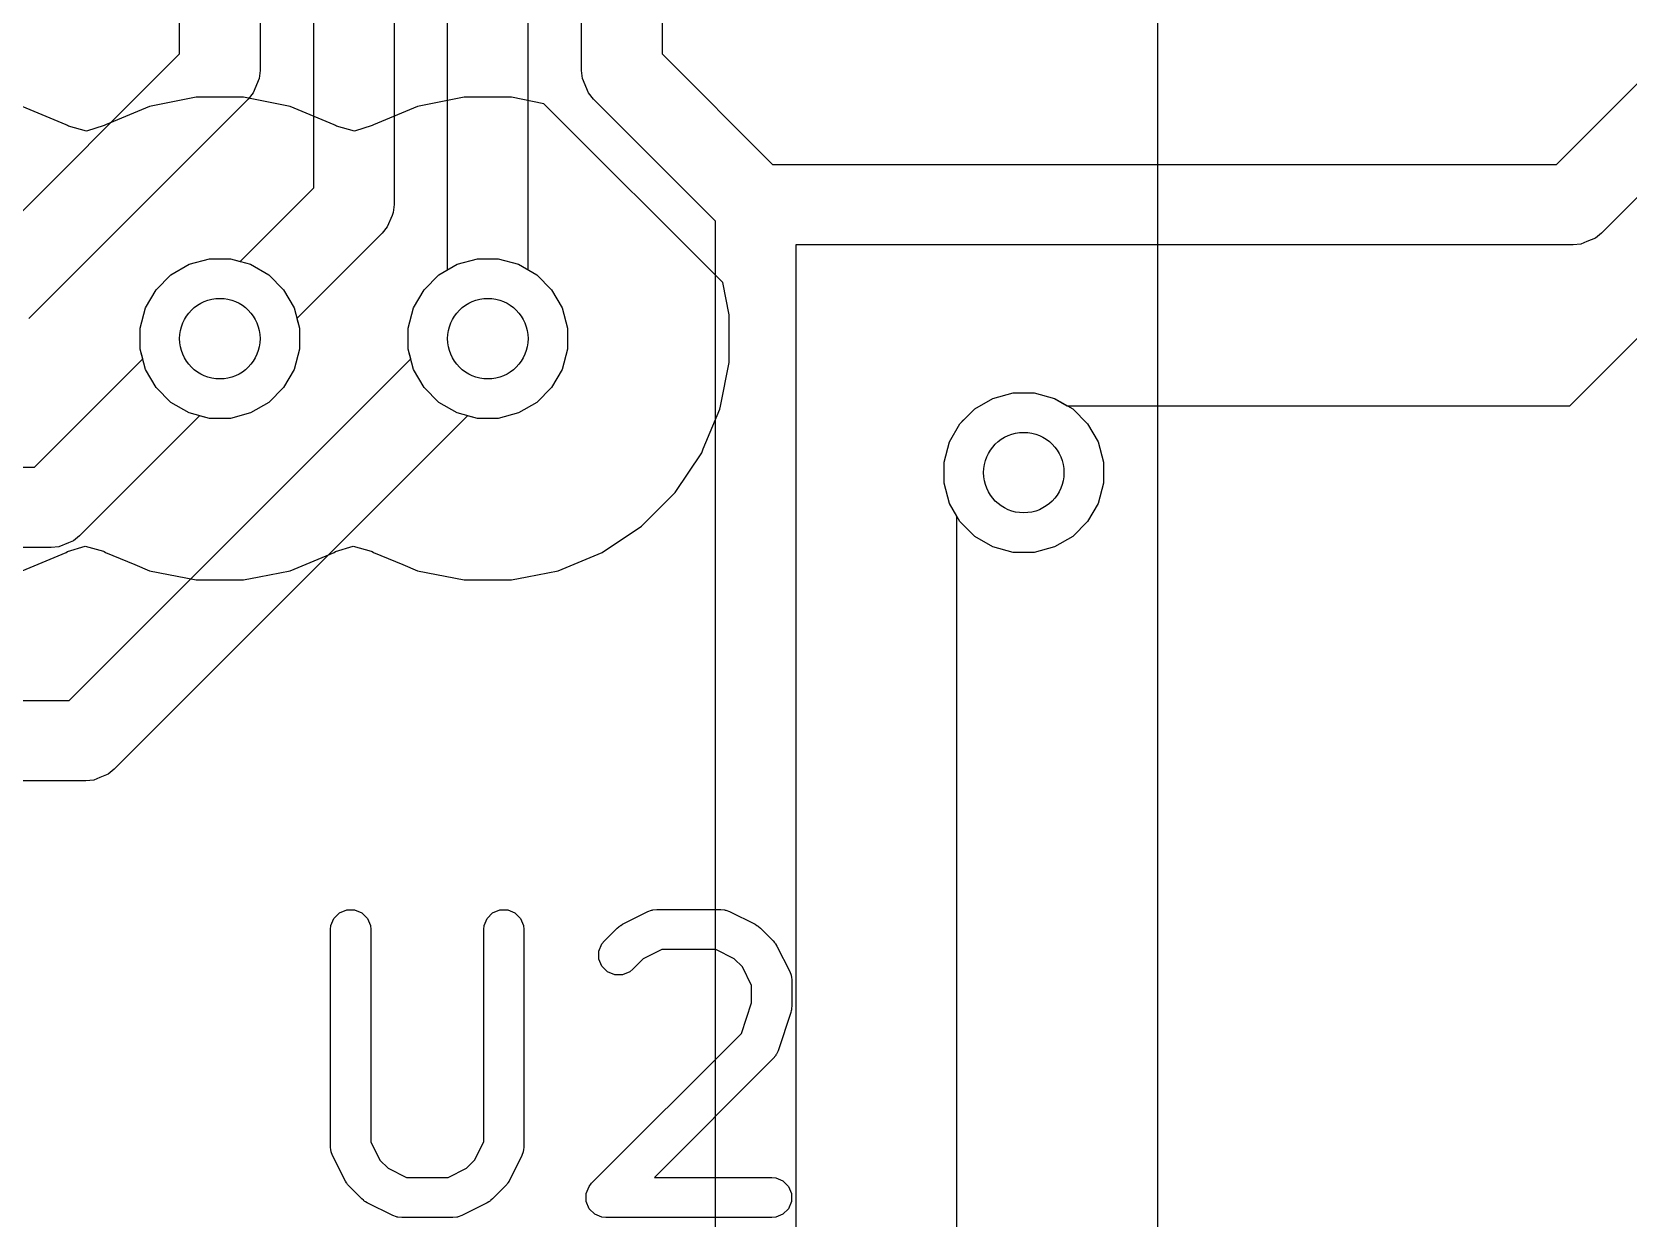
# Model space of a CAD drawing. Header units: inches. Extents: x 1.3 to 5.24, y -7.03 to -1.12.
# Drawn here: x 3.8307 to 4.0652, y -3.0426 to -2.8683 of the extents above; entities that cross this region are included whole.
import ezdxf

# ---------------------------------------------------------------- set-up
doc = ezdxf.new("R2010")
doc.units = ezdxf.units.IN
doc.header["$MEASUREMENT"] = 0
for name, color, linetype, true_color in [('B.Cu', 153, 'CONTINUOUS', 0x4d7fc4), ('F.Cu', 13, 'CONTINUOUS', 0xc83434), ('F.Silkscreen', 41, 'CONTINUOUS', 0xf2eda1), ('In1.Cu', 91, 'CONTINUOUS', 0x7fc87f), ('In2.Cu', 33, 'CONTINUOUS', 0xce7d2c)]:
    doc.layers.add(name, color=color, linetype=linetype, true_color=true_color)

msp = doc.modelspace()

# ---------------------------------------------------------------- linework, layer by layer
at = {"layer": 'B.Cu', "linetype": 'CONTINUOUS'}
for p, q in [((3.83569, -2.88197), (3.82924, -2.8793)), ((3.84793, -2.8793), (3.84147, -2.88197)), ((3.85478, -2.87793), (3.84793, -2.8793)), ((3.84793, -2.8793), (3.84793, -2.8793)), ((3.86176, -2.87793), (3.85478, -2.87793)), ((3.85478, -2.87793), (3.85478, -2.87793)), ((3.86861, -2.8793), (3.86176, -2.87793)), ((3.86176, -2.87793), (3.86176, -2.87793)), ((3.87506, -2.88197), (3.86861, -2.8793)), ((3.86861, -2.8793), (3.86861, -2.8793)), ((3.8873, -2.8793), (3.88084, -2.88197)), ((3.89415, -2.87793), (3.8873, -2.8793)), ((3.8873, -2.8793), (3.8873, -2.8793)), ((3.90113, -2.87793), (3.89415, -2.87793)), ((3.89415, -2.87793), (3.89415, -2.87793)), ((3.90588, -2.87888), (3.90113, -2.87793)), ((3.90113, -2.87793), (3.90113, -2.87793)), ((3.93215, -2.90515), (3.90588, -2.87888)), ((3.83587, -2.88209), (3.83569, -2.88197)), ((3.83569, -2.88197), (3.83569, -2.88197)), ((3.83602, -2.88218), (3.83587, -2.88209)), ((3.83867, -2.88291), (3.83602, -2.88218)), ((3.84129, -2.88209), (3.83867, -2.88291)), ((3.84147, -2.88197), (3.84129, -2.88209)), ((3.84147, -2.88197), (3.84147, -2.88197)), ((3.87524, -2.88209), (3.87506, -2.88197)), ((3.87506, -2.88197), (3.87506, -2.88197)), ((3.87539, -2.88218), (3.87524, -2.88209)), ((3.87804, -2.88291), (3.87539, -2.88218)), ((3.88066, -2.88209), (3.87804, -2.88291)), ((3.88084, -2.88197), (3.88066, -2.88209)), ((3.88084, -2.88197), (3.88084, -2.88197)), ((3.85108, -2.90402), (3.85375, -2.90247)), ((3.85375, -2.90247), (3.85673, -2.90168)), ((3.85673, -2.90168), (3.85981, -2.90168)), ((3.85981, -2.90168), (3.86279, -2.90247)), ((3.86279, -2.90247), (3.86546, -2.90402)), ((3.89045, -2.90402), (3.89312, -2.90247)), ((3.89312, -2.90247), (3.8961, -2.90168)), ((3.8961, -2.90168), (3.89918, -2.90168)), ((3.89918, -2.90168), (3.90216, -2.90247)), ((3.90216, -2.90247), (3.90483, -2.90402)), ((3.8489, -2.9062), (3.85108, -2.90402)), ((3.86546, -2.90402), (3.86764, -2.9062)), ((3.88827, -2.9062), (3.89045, -2.90402)), ((3.90483, -2.90402), (3.90701, -2.9062)), ((3.93309, -2.90989), (3.93215, -2.90515)), ((3.84736, -2.90887), (3.8489, -2.9062)), ((3.86764, -2.9062), (3.86918, -2.90887)), ((3.88673, -2.90887), (3.88827, -2.9062)), ((3.90701, -2.9062), (3.90855, -2.90887)), ((3.84656, -2.91184), (3.84736, -2.90887)), ((3.86918, -2.90887), (3.86998, -2.91184)), ((3.88593, -2.91184), (3.88673, -2.90887)), ((3.90855, -2.90887), (3.90935, -2.91184)), ((3.93309, -2.91688), (3.93309, -2.90989)), ((3.93309, -2.90989), (3.93309, -2.90989)), ((3.84656, -2.91493), (3.84656, -2.91184)), ((3.86998, -2.91184), (3.86998, -2.91493)), ((3.88593, -2.91493), (3.88593, -2.91184)), ((3.90935, -2.91184), (3.90935, -2.91493)), ((3.84736, -2.91791), (3.84656, -2.91493)), ((3.86998, -2.91493), (3.86918, -2.91791)), ((3.88673, -2.91791), (3.88593, -2.91493)), ((3.90935, -2.91493), (3.90855, -2.91791)), ((3.93181, -2.92333), (3.93309, -2.91688)), ((3.93309, -2.91688), (3.93309, -2.91688)), ((3.8489, -2.92058), (3.84736, -2.91791)), ((3.86918, -2.91791), (3.86764, -2.92058)), ((3.88827, -2.92058), (3.88673, -2.91791)), ((3.90855, -2.91791), (3.90701, -2.92058)), ((3.85108, -2.92276), (3.8489, -2.92058)), ((3.86764, -2.92058), (3.86546, -2.92276)), ((3.89045, -2.92276), (3.88827, -2.92058)), ((3.90701, -2.92058), (3.90483, -2.92276)), ((3.85375, -2.9243), (3.85108, -2.92276)), ((3.85673, -2.9251), (3.85375, -2.9243)), ((3.86279, -2.9243), (3.85981, -2.9251)), ((3.86546, -2.92276), (3.86279, -2.9243)), ((3.89312, -2.9243), (3.89045, -2.92276)), ((3.8961, -2.9251), (3.89312, -2.9243)), ((3.90216, -2.9243), (3.89918, -2.9251)), ((3.90483, -2.92276), (3.90216, -2.9243)), ((3.9293, -2.92958), (3.93173, -2.92373)), ((3.93173, -2.92373), (3.93181, -2.92333)), ((3.85981, -2.9251), (3.85673, -2.9251)), ((3.89918, -2.9251), (3.8961, -2.9251)), ((3.92518, -2.93599), (3.92906, -2.93018)), ((3.92906, -2.93018), (3.9293, -2.92958)), ((3.92024, -2.94092), (3.92518, -2.93599)), ((3.91443, -2.9448), (3.92024, -2.94092)), ((3.82924, -2.94748), (3.83569, -2.9448)), ((3.83569, -2.9448), (3.83587, -2.94468)), ((3.83587, -2.94468), (3.8385, -2.94386)), ((3.8385, -2.94386), (3.84115, -2.94459)), ((3.84115, -2.94459), (3.84129, -2.94468)), ((3.84129, -2.94468), (3.84147, -2.9448)), ((3.84147, -2.9448), (3.84147, -2.9448)), ((3.84147, -2.9448), (3.84147, -2.9448)), ((3.84147, -2.9448), (3.84578, -2.94659)), ((3.86861, -2.94748), (3.87506, -2.9448)), ((3.87506, -2.9448), (3.87524, -2.94468)), ((3.87524, -2.94468), (3.87787, -2.94386)), ((3.87787, -2.94386), (3.88052, -2.94459)), ((3.88052, -2.94459), (3.88066, -2.94468)), ((3.88066, -2.94468), (3.88084, -2.9448)), ((3.88084, -2.9448), (3.88084, -2.9448)), ((3.88084, -2.9448), (3.88084, -2.9448)), ((3.88084, -2.9448), (3.88515, -2.94659)), ((3.90798, -2.94748), (3.91443, -2.9448)), ((3.84578, -2.94659), (3.84793, -2.94748)), ((3.84793, -2.94748), (3.84793, -2.94748)), ((3.84793, -2.94748), (3.84793, -2.94748)), ((3.84793, -2.94748), (3.85478, -2.94884)), ((3.86404, -2.94838), (3.86861, -2.94748)), ((3.86861, -2.94748), (3.86861, -2.94748)), ((3.86861, -2.94748), (3.86861, -2.94748)), ((3.88515, -2.94659), (3.8873, -2.94748)), ((3.8873, -2.94748), (3.8873, -2.94748)), ((3.8873, -2.94748), (3.8873, -2.94748)), ((3.8873, -2.94748), (3.89415, -2.94884)), ((3.90341, -2.94838), (3.90798, -2.94748)), ((3.90798, -2.94748), (3.90798, -2.94748)), ((3.90798, -2.94748), (3.90798, -2.94748)), ((3.85478, -2.94884), (3.85478, -2.94884)), ((3.85478, -2.94884), (3.85478, -2.94884)), ((3.85478, -2.94884), (3.86176, -2.94884)), ((3.86176, -2.94884), (3.86404, -2.94838)), ((3.86176, -2.94884), (3.86176, -2.94884)), ((3.89415, -2.94884), (3.89415, -2.94884)), ((3.89415, -2.94884), (3.89415, -2.94884)), ((3.89415, -2.94884), (3.90113, -2.94884)), ((3.90113, -2.94884), (3.90341, -2.94838)), ((3.90113, -2.94884), (3.90113, -2.94884))]:
    msp.add_line(p, q, dxfattribs=at)
at = {"layer": 'B.Cu'}
for centre in [(3.85827, -2.91339), (3.89764, -2.91339), (3.97638, -2.93307)]:
    msp.add_circle(centre, 0.00591, dxfattribs=at)
at = {"layer": 'F.Cu', "linetype": 'CONTINUOUS'}
for p, q in [((3.85236, -2.87157), (3.85236, -2.79872)), ((3.86417, -2.79872), (3.86417, -2.87402)), ((3.87205, -2.89125), (3.87205, -2.79872)), ((3.88386, -2.79872), (3.88386, -2.8937)), ((3.89173, -2.90327), (3.89173, -2.79872)), ((3.90354, -2.79872), (3.90354, -2.90327)), ((3.91142, -2.87402), (3.91142, -2.79872)), ((3.92323, -2.79872), (3.92323, -2.87157)), ((3.82187, -2.90206), (3.85236, -2.87157)), ((3.92323, -2.87157), (3.93945, -2.8878)), ((4.05464, -2.8878), (4.07181, -2.87063)), ((3.86406, -2.87517), (3.86318, -2.8773)), ((3.86417, -2.87402), (3.86406, -2.87517)), ((3.91153, -2.87517), (3.91142, -2.87402)), ((3.91241, -2.8773), (3.91153, -2.87517)), ((3.86318, -2.8773), (3.86244, -2.87819)), ((3.91315, -2.87819), (3.91241, -2.8773)), ((3.86244, -2.87819), (3.83022, -2.91041)), ((3.9311, -2.89615), (3.91315, -2.87819)), ((4.07843, -2.88071), (4.06127, -2.89788)), ((3.93945, -2.8878), (4.05464, -2.8878)), ((3.86124, -2.90206), (3.87205, -2.89125)), ((4.05659, -2.92325), (4.09031, -2.88952)), ((3.88386, -2.8937), (3.88374, -2.89485)), ((3.88357, -2.89528), (3.88286, -2.89698)), ((3.88374, -2.89485), (3.88357, -2.89528)), ((3.9311, -3.08811), (3.9311, -2.89615)), ((3.88213, -2.89788), (3.86959, -2.91041)), ((3.88286, -2.89698), (3.88213, -2.89788)), ((4.06037, -2.89861), (4.05912, -2.89913)), ((4.06127, -2.89788), (4.06037, -2.89861)), ((4.05709, -2.89961), (3.94291, -2.89961)), ((3.94291, -2.89961), (3.94291, -3.09055)), ((4.05824, -2.89949), (4.05709, -2.89961)), ((4.05912, -2.89913), (4.05824, -2.89949)), ((3.85108, -2.90402), (3.85375, -2.90247)), ((3.85375, -2.90247), (3.85673, -2.90168)), ((3.85673, -2.90168), (3.85981, -2.90168)), ((3.85981, -2.90168), (3.86124, -2.90206)), ((3.89045, -2.90402), (3.89173, -2.90327)), ((3.90354, -2.90327), (3.90483, -2.90402)), ((3.8489, -2.9062), (3.85108, -2.90402)), ((3.88827, -2.9062), (3.89045, -2.90402)), ((3.90483, -2.90402), (3.90701, -2.9062)), ((3.84736, -2.90887), (3.8489, -2.9062)), ((3.88673, -2.90887), (3.88827, -2.9062)), ((3.90701, -2.9062), (3.90855, -2.90887)), ((3.84656, -2.91184), (3.84736, -2.90887)), ((3.88593, -2.91184), (3.88673, -2.90887)), ((3.90855, -2.90887), (3.90935, -2.91184)), ((3.84656, -2.91493), (3.84656, -2.91184)), ((3.86959, -2.91041), (3.86998, -2.91184)), ((3.86998, -2.91184), (3.86998, -2.91493)), ((3.88593, -2.91493), (3.88593, -2.91184)), ((3.90935, -2.91184), (3.90935, -2.91493)), ((3.84736, -2.91791), (3.84656, -2.91493)), ((3.86998, -2.91493), (3.86918, -2.91791)), ((3.88673, -2.91791), (3.88593, -2.91493)), ((3.90935, -2.91493), (3.90855, -2.91791)), ((3.8489, -2.92058), (3.84736, -2.91791)), ((3.86918, -2.91791), (3.86764, -2.92058)), ((3.88827, -2.92058), (3.88673, -2.91791)), ((3.90855, -2.91791), (3.90701, -2.92058)), ((3.85108, -2.92276), (3.8489, -2.92058)), ((3.86764, -2.92058), (3.86546, -2.92276)), ((3.89045, -2.92276), (3.88827, -2.92058)), ((3.90701, -2.92058), (3.90483, -2.92276)), ((3.97186, -2.92216), (3.97484, -2.92136)), ((3.97484, -2.92136), (3.97792, -2.92136)), ((3.97792, -2.92136), (3.9809, -2.92216)), ((3.85375, -2.9243), (3.85108, -2.92276)), ((3.85673, -2.9251), (3.85375, -2.9243)), ((3.86279, -2.9243), (3.85981, -2.9251)), ((3.86546, -2.92276), (3.86279, -2.9243)), ((3.89312, -2.9243), (3.89045, -2.92276)), ((3.8961, -2.9251), (3.89312, -2.9243)), ((3.90216, -2.9243), (3.89918, -2.9251)), ((3.90483, -2.92276), (3.90216, -2.9243)), ((3.96784, -2.92505), (3.96919, -2.9237)), ((3.96919, -2.9237), (3.97186, -2.92216)), ((3.9809, -2.92216), (3.98278, -2.92325)), ((3.98278, -2.92325), (4.05659, -2.92325)), ((3.85981, -2.9251), (3.85673, -2.9251)), ((3.89918, -2.9251), (3.8961, -2.9251)), ((3.96547, -2.92855), (3.96701, -2.92588)), ((3.96701, -2.92588), (3.9673, -2.92559)), ((3.9673, -2.92559), (3.96733, -2.92549)), ((3.96733, -2.92549), (3.96784, -2.92505)), ((3.96467, -2.93153), (3.96547, -2.92855)), ((3.96467, -2.93461), (3.96467, -2.93153)), ((3.96547, -2.93759), (3.96467, -2.93461)), ((3.96656, -2.93948), (3.96547, -2.93759)), ((3.96656, -3.09346), (3.96656, -2.93948))]:
    msp.add_line(p, q, dxfattribs=at)
at = {"layer": 'F.Cu'}
for centre in [(3.85827, -2.91339), (3.89764, -2.91339), (3.97638, -2.93307)]:
    msp.add_circle(centre, 0.00591, dxfattribs=at)
at = {"layer": 'F.Silkscreen', "linetype": 'CONTINUOUS'}
for p, q in [((3.87459, -2.99961), (3.87503, -2.99855)), ((3.87503, -2.99855), (3.87584, -2.99773)), ((3.87584, -2.99773), (3.87691, -2.99729)), ((3.87691, -2.99729), (3.87806, -2.99729)), ((3.87806, -2.99729), (3.87912, -2.99773)), ((3.87912, -2.99773), (3.87994, -2.99855)), ((3.87994, -2.99855), (3.88038, -2.99961)), ((3.89709, -2.99961), (3.89753, -2.99855)), ((3.89753, -2.99855), (3.89834, -2.99773)), ((3.89834, -2.99773), (3.89941, -2.99729)), ((3.89941, -2.99729), (3.90056, -2.99729)), ((3.90056, -2.99729), (3.90162, -2.99773)), ((3.90162, -2.99773), (3.90244, -2.99855)), ((3.90244, -2.99855), (3.90288, -2.99961)), ((3.91716, -2.99958), (3.91741, -2.99942)), ((3.91741, -2.99942), (3.92116, -2.99755)), ((3.92116, -2.99755), (3.9217, -2.99734)), ((3.9217, -2.99734), (3.9218, -2.99733)), ((3.9218, -2.99733), (3.9219, -2.99729)), ((3.9219, -2.99729), (3.92248, -2.99724)), ((3.92248, -2.99724), (3.93185, -2.99724)), ((3.93185, -2.99724), (3.93243, -2.99729)), ((3.93243, -2.99729), (3.93253, -2.99733)), ((3.93253, -2.99733), (3.93263, -2.99734)), ((3.93263, -2.99734), (3.93317, -2.99755)), ((3.93317, -2.99755), (3.93692, -2.99942)), ((3.93692, -2.99942), (3.93717, -2.99958)), ((3.87453, -3.00019), (3.87459, -2.99961)), ((3.87453, -3.03206), (3.87453, -3.00019)), ((3.88038, -2.99961), (3.88044, -3.00019)), ((3.88044, -3.00019), (3.88044, -3.03136)), ((3.89703, -3.00019), (3.89709, -2.99961)), ((3.89703, -3.03136), (3.89703, -3.00019)), ((3.90288, -2.99961), (3.90293, -3.00019)), ((3.90293, -3.00019), (3.90293, -3.03206)), ((3.91477, -3.00185), (3.91664, -2.99998)), ((3.91664, -2.99998), (3.91687, -2.99979)), ((3.91687, -2.99979), (3.91692, -2.99973)), ((3.91692, -2.99973), (3.91701, -2.99968)), ((3.91701, -2.99968), (3.91709, -2.99961)), ((3.91709, -2.99961), (3.91716, -2.99958)), ((3.93717, -2.99958), (3.93724, -2.99961)), ((3.93724, -2.99961), (3.93732, -2.99968)), ((3.93732, -2.99968), (3.93741, -2.99973)), ((3.93741, -2.99973), (3.93746, -2.99979)), ((3.93746, -2.99979), (3.93769, -2.99998)), ((3.93769, -2.99998), (3.93956, -3.00185)), ((3.91396, -3.00336), (3.9144, -3.0023)), ((3.91396, -3.00452), (3.91396, -3.00336)), ((3.9144, -3.0023), (3.91477, -3.00185)), ((3.92318, -3.00314), (3.92048, -3.00449)), ((3.93116, -3.00314), (3.92318, -3.00314)), ((3.93385, -3.00449), (3.93116, -3.00314)), ((3.93956, -3.00185), (3.93975, -3.00208)), ((3.93975, -3.00208), (3.93981, -3.00213)), ((3.93981, -3.00213), (3.93987, -3.00222)), ((3.93987, -3.00222), (3.93993, -3.0023)), ((3.93993, -3.0023), (3.93996, -3.00237)), ((3.93996, -3.00237), (3.94012, -3.00262)), ((3.94012, -3.00262), (3.94199, -3.00637)), ((3.9144, -3.00558), (3.91396, -3.00452)), ((3.91521, -3.00639), (3.9144, -3.00558)), ((3.91628, -3.00684), (3.91521, -3.00639)), ((3.91849, -3.00639), (3.91743, -3.00684)), ((3.91894, -3.00603), (3.91849, -3.00639)), ((3.92048, -3.00449), (3.91894, -3.00603)), ((3.93505, -3.00569), (3.93385, -3.00449)), ((3.9364, -3.00839), (3.93505, -3.00569)), ((3.94199, -3.00637), (3.9422, -3.00691)), ((3.91743, -3.00684), (3.91628, -3.00684)), ((3.9364, -3.01096), (3.9364, -3.00839)), ((3.9422, -3.00691), (3.94221, -3.00701)), ((3.94221, -3.00701), (3.94225, -3.00711)), ((3.94225, -3.00711), (3.9423, -3.00769)), ((3.9423, -3.00769), (3.9423, -3.01144)), ((3.9349, -3.01547), (3.9364, -3.01096)), ((3.94215, -3.01237), (3.94028, -3.018)), ((3.94222, -3.01209), (3.94215, -3.01237)), ((3.94225, -3.01201), (3.94222, -3.01209)), ((3.94226, -3.01191), (3.94225, -3.01201)), ((3.94228, -3.01181), (3.94226, -3.01191)), ((3.9423, -3.01144), (3.94228, -3.01173)), ((3.94228, -3.01173), (3.94228, -3.01181)), ((3.91289, -3.03747), (3.9349, -3.01547)), ((3.94028, -3.018), (3.94004, -3.01852)), ((3.93956, -3.01915), (3.92211, -3.03661)), ((3.93993, -3.0187), (3.93956, -3.01915)), ((3.93997, -3.0186), (3.93993, -3.0187)), ((3.94004, -3.01852), (3.93997, -3.0186)), ((3.87459, -3.03264), (3.87453, -3.03206)), ((3.88044, -3.03136), (3.88179, -3.03406)), ((3.89568, -3.03406), (3.89703, -3.03136)), ((3.90293, -3.03206), (3.90288, -3.03264)), ((3.87463, -3.03273), (3.87459, -3.03264)), ((3.87464, -3.03284), (3.87463, -3.03273)), ((3.87484, -3.03338), (3.87464, -3.03284)), ((3.87672, -3.03713), (3.87484, -3.03338)), ((3.88179, -3.03406), (3.88298, -3.03526)), ((3.89448, -3.03526), (3.89568, -3.03406)), ((3.90262, -3.03338), (3.90075, -3.03713)), ((3.90283, -3.03284), (3.90262, -3.03338)), ((3.90284, -3.03273), (3.90283, -3.03284)), ((3.90288, -3.03264), (3.90284, -3.03273)), ((3.88298, -3.03526), (3.88568, -3.03661)), ((3.88568, -3.03661), (3.89179, -3.03661)), ((3.89179, -3.03661), (3.89448, -3.03526)), ((3.92211, -3.03661), (3.93935, -3.03661)), ((3.93935, -3.03661), (3.93993, -3.03666)), ((3.93993, -3.03666), (3.94099, -3.0371)), ((3.87687, -3.03738), (3.87672, -3.03713)), ((3.8769, -3.03745), (3.87687, -3.03738)), ((3.87697, -3.03753), (3.8769, -3.03745)), ((3.87703, -3.03762), (3.87697, -3.03753)), ((3.87709, -3.03767), (3.87703, -3.03762)), ((3.87727, -3.0379), (3.87709, -3.03767)), ((3.87915, -3.03977), (3.87727, -3.0379)), ((3.90019, -3.0379), (3.89832, -3.03977)), ((3.90038, -3.03767), (3.90019, -3.0379)), ((3.90044, -3.03762), (3.90038, -3.03767)), ((3.9005, -3.03753), (3.90044, -3.03762)), ((3.90056, -3.03745), (3.9005, -3.03753)), ((3.90059, -3.03738), (3.90056, -3.03745)), ((3.90075, -3.03713), (3.90059, -3.03738)), ((3.91208, -3.03898), (3.91252, -3.03792)), ((3.91208, -3.04014), (3.91208, -3.03898)), ((3.91252, -3.03792), (3.91289, -3.03747)), ((3.94099, -3.0371), (3.94181, -3.03792)), ((3.94181, -3.03792), (3.94225, -3.03898)), ((3.94225, -3.03898), (3.94225, -3.04014)), ((3.87937, -3.03996), (3.87915, -3.03977)), ((3.87942, -3.04002), (3.87937, -3.03996)), ((3.87951, -3.04007), (3.87942, -3.04002)), ((3.87959, -3.04014), (3.87951, -3.04007)), ((3.87967, -3.04017), (3.87959, -3.04014)), ((3.87991, -3.04033), (3.87967, -3.04017)), ((3.88366, -3.0422), (3.87991, -3.04033)), ((3.89755, -3.04033), (3.8938, -3.0422)), ((3.8978, -3.04017), (3.89755, -3.04033)), ((3.89787, -3.04014), (3.8978, -3.04017)), ((3.89795, -3.04007), (3.89787, -3.04014)), ((3.89804, -3.04002), (3.89795, -3.04007)), ((3.89809, -3.03996), (3.89804, -3.04002)), ((3.89832, -3.03977), (3.89809, -3.03996)), ((3.91252, -3.0412), (3.91208, -3.04014)), ((3.91334, -3.04201), (3.91252, -3.0412)), ((3.94181, -3.0412), (3.94099, -3.04201)), ((3.94225, -3.04014), (3.94181, -3.0412)), ((3.8842, -3.04241), (3.88366, -3.0422)), ((3.88431, -3.04242), (3.8842, -3.04241)), ((3.88441, -3.04246), (3.88431, -3.04242)), ((3.88498, -3.04251), (3.88441, -3.04246)), ((3.89248, -3.04251), (3.88498, -3.04251)), ((3.89306, -3.04246), (3.89248, -3.04251)), ((3.89316, -3.04242), (3.89306, -3.04246)), ((3.89326, -3.04241), (3.89316, -3.04242)), ((3.8938, -3.0422), (3.89326, -3.04241)), ((3.9144, -3.04246), (3.91334, -3.04201)), ((3.91498, -3.04251), (3.9144, -3.04246)), ((3.93935, -3.04251), (3.91498, -3.04251)), ((3.93993, -3.04246), (3.93935, -3.04251)), ((3.94099, -3.04201), (3.93993, -3.04246))]:
    msp.add_line(p, q, dxfattribs=at)
at = {"layer": 'In1.Cu', "linetype": 'CONTINUOUS'}
for p, q in [((3.85108, -2.90402), (3.85375, -2.90247)), ((3.85375, -2.90247), (3.85673, -2.90168)), ((3.85673, -2.90168), (3.85981, -2.90168)), ((3.85981, -2.90168), (3.86279, -2.90247)), ((3.86279, -2.90247), (3.86546, -2.90402)), ((3.89045, -2.90402), (3.89312, -2.90247)), ((3.89312, -2.90247), (3.8961, -2.90168)), ((3.8961, -2.90168), (3.89918, -2.90168)), ((3.89918, -2.90168), (3.90216, -2.90247)), ((3.90216, -2.90247), (3.90483, -2.90402)), ((3.8489, -2.9062), (3.85108, -2.90402)), ((3.86546, -2.90402), (3.86764, -2.9062)), ((3.88827, -2.9062), (3.89045, -2.90402)), ((3.90483, -2.90402), (3.90701, -2.9062)), ((3.84736, -2.90887), (3.8489, -2.9062)), ((3.86764, -2.9062), (3.86918, -2.90887)), ((3.88673, -2.90887), (3.88827, -2.9062)), ((3.90701, -2.9062), (3.90855, -2.90887)), ((3.84656, -2.91184), (3.84736, -2.90887)), ((3.86918, -2.90887), (3.86998, -2.91184)), ((3.88593, -2.91184), (3.88673, -2.90887)), ((3.90855, -2.90887), (3.90935, -2.91184)), ((3.84656, -2.91493), (3.84656, -2.91184)), ((3.86998, -2.91184), (3.86998, -2.91493)), ((3.88593, -2.91493), (3.88593, -2.91184)), ((3.90935, -2.91184), (3.90935, -2.91493)), ((3.84694, -2.91636), (3.84656, -2.91493)), ((3.86998, -2.91493), (3.86918, -2.91791)), ((3.88631, -2.91636), (3.88593, -2.91493)), ((3.90935, -2.91493), (3.90855, -2.91791)), ((3.83102, -2.93228), (3.84694, -2.91636)), ((3.83614, -2.96654), (3.88631, -2.91636)), ((3.86918, -2.91791), (3.86764, -2.92058)), ((3.90855, -2.91791), (3.90701, -2.92058)), ((3.86764, -2.92058), (3.86546, -2.92276)), ((3.90701, -2.92058), (3.90483, -2.92276)), ((3.97186, -2.92216), (3.97484, -2.92136)), ((3.97484, -2.92136), (3.97792, -2.92136)), ((3.97792, -2.92136), (3.9809, -2.92216)), ((3.86279, -2.9243), (3.85981, -2.9251)), ((3.86546, -2.92276), (3.86279, -2.9243)), ((3.90216, -2.9243), (3.89918, -2.9251)), ((3.90483, -2.92276), (3.90216, -2.9243)), ((3.96701, -2.92588), (3.96919, -2.9237)), ((3.96919, -2.9237), (3.97186, -2.92216)), ((3.9809, -2.92216), (3.98357, -2.9237)), ((3.98357, -2.9237), (3.98575, -2.92588)), ((3.85529, -2.92471), (3.83764, -2.94236)), ((3.89466, -2.92471), (3.84276, -2.97662)), ((3.85673, -2.9251), (3.85529, -2.92471)), ((3.85981, -2.9251), (3.85673, -2.9251)), ((3.8961, -2.9251), (3.89466, -2.92471)), ((3.89918, -2.9251), (3.8961, -2.9251)), ((3.96547, -2.92855), (3.96701, -2.92588)), ((3.98575, -2.92588), (3.98729, -2.92855)), ((3.96467, -2.93153), (3.96547, -2.92855)), ((3.98729, -2.92855), (3.98809, -2.93153)), ((3.31336, -2.93228), (3.83102, -2.93228)), ((3.96467, -2.93461), (3.96467, -2.93153)), ((3.98809, -2.93153), (3.98809, -2.93461)), ((3.96547, -2.93759), (3.96467, -2.93461)), ((3.98809, -2.93461), (3.98729, -2.93759)), ((3.96701, -2.94026), (3.96547, -2.93759)), ((3.98729, -2.93759), (3.98575, -2.94026)), ((3.96919, -2.94244), (3.96701, -2.94026)), ((3.98575, -2.94026), (3.98357, -2.94244)), ((3.83675, -2.9431), (3.83605, -2.94339)), ((3.83764, -2.94236), (3.83675, -2.9431)), ((3.97186, -2.94398), (3.96919, -2.94244)), ((3.98357, -2.94244), (3.9809, -2.94398)), ((3.83346, -2.94409), (3.31426, -2.94409)), ((3.83462, -2.94398), (3.83346, -2.94409)), ((3.83605, -2.94339), (3.83462, -2.94398)), ((3.97484, -2.94478), (3.97186, -2.94398)), ((3.97792, -2.94478), (3.97484, -2.94478)), ((3.9809, -2.94398), (3.97792, -2.94478)), ((3.36614, -2.96654), (3.83614, -2.96654)), ((3.83858, -2.97835), (3.36859, -2.97835)), ((3.83973, -2.97823), (3.83858, -2.97835)), ((3.84062, -2.97787), (3.83973, -2.97823)), ((3.84186, -2.97735), (3.84062, -2.97787)), ((3.84276, -2.97662), (3.84186, -2.97735))]:
    msp.add_line(p, q, dxfattribs=at)
at = {"layer": 'In1.Cu'}
for centre in [(3.85827, -2.91339), (3.89764, -2.91339), (3.97638, -2.93307)]:
    msp.add_circle(centre, 0.00591, dxfattribs=at)
at = {"layer": 'In2.Cu', "linetype": 'CONTINUOUS'}
for p, q in [((3.99606, -3.40551), (3.99606, -2.73622)), ((3.85108, -2.90402), (3.85375, -2.90247)), ((3.85375, -2.90247), (3.85673, -2.90168)), ((3.85673, -2.90168), (3.85981, -2.90168)), ((3.85981, -2.90168), (3.86279, -2.90247)), ((3.86279, -2.90247), (3.86546, -2.90402)), ((3.89045, -2.90402), (3.89312, -2.90247)), ((3.89312, -2.90247), (3.8961, -2.90168)), ((3.8961, -2.90168), (3.89918, -2.90168)), ((3.89918, -2.90168), (3.90216, -2.90247)), ((3.90216, -2.90247), (3.90483, -2.90402)), ((3.8489, -2.9062), (3.85108, -2.90402)), ((3.86546, -2.90402), (3.86764, -2.9062)), ((3.88827, -2.9062), (3.89045, -2.90402)), ((3.90483, -2.90402), (3.90701, -2.9062)), ((3.84736, -2.90887), (3.8489, -2.9062)), ((3.86764, -2.9062), (3.86918, -2.90887)), ((3.88673, -2.90887), (3.88827, -2.9062)), ((3.90701, -2.9062), (3.90855, -2.90887)), ((3.84656, -2.91184), (3.84736, -2.90887)), ((3.86918, -2.90887), (3.86998, -2.91184)), ((3.88593, -2.91184), (3.88673, -2.90887)), ((3.90855, -2.90887), (3.90935, -2.91184)), ((3.84656, -2.91493), (3.84656, -2.91184)), ((3.86998, -2.91184), (3.86998, -2.91493)), ((3.88593, -2.91493), (3.88593, -2.91184)), ((3.90935, -2.91184), (3.90935, -2.91493)), ((3.84736, -2.91791), (3.84656, -2.91493)), ((3.86998, -2.91493), (3.86918, -2.91791)), ((3.88673, -2.91791), (3.88593, -2.91493)), ((3.90935, -2.91493), (3.90855, -2.91791)), ((3.8489, -2.92058), (3.84736, -2.91791)), ((3.86918, -2.91791), (3.86764, -2.92058)), ((3.88827, -2.92058), (3.88673, -2.91791)), ((3.90855, -2.91791), (3.90701, -2.92058)), ((3.85108, -2.92276), (3.8489, -2.92058)), ((3.86764, -2.92058), (3.86546, -2.92276)), ((3.89045, -2.92276), (3.88827, -2.92058)), ((3.90701, -2.92058), (3.90483, -2.92276)), ((3.97186, -2.92216), (3.97484, -2.92136)), ((3.97484, -2.92136), (3.97792, -2.92136)), ((3.97792, -2.92136), (3.9809, -2.92216)), ((3.85375, -2.9243), (3.85108, -2.92276)), ((3.85673, -2.9251), (3.85375, -2.9243)), ((3.86279, -2.9243), (3.85981, -2.9251)), ((3.86546, -2.92276), (3.86279, -2.9243)), ((3.89312, -2.9243), (3.89045, -2.92276)), ((3.8961, -2.9251), (3.89312, -2.9243)), ((3.90216, -2.9243), (3.89918, -2.9251)), ((3.90483, -2.92276), (3.90216, -2.9243)), ((3.96701, -2.92588), (3.96919, -2.9237)), ((3.96919, -2.9237), (3.97186, -2.92216)), ((3.9809, -2.92216), (3.98357, -2.9237)), ((3.98357, -2.9237), (3.98575, -2.92588)), ((3.85981, -2.9251), (3.85673, -2.9251)), ((3.89918, -2.9251), (3.8961, -2.9251)), ((3.96547, -2.92855), (3.96701, -2.92588)), ((3.98575, -2.92588), (3.98729, -2.92855)), ((3.96467, -2.93153), (3.96547, -2.92855)), ((3.98729, -2.92855), (3.98809, -2.93153)), ((3.96467, -2.93461), (3.96467, -2.93153)), ((3.98809, -2.93153), (3.98809, -2.93461)), ((3.96547, -2.93759), (3.96467, -2.93461)), ((3.98809, -2.93461), (3.98729, -2.93759)), ((3.96701, -2.94026), (3.96547, -2.93759)), ((3.98729, -2.93759), (3.98575, -2.94026)), ((3.96919, -2.94244), (3.96701, -2.94026)), ((3.98575, -2.94026), (3.98357, -2.94244)), ((3.97186, -2.94398), (3.96919, -2.94244)), ((3.98357, -2.94244), (3.9809, -2.94398)), ((3.97484, -2.94478), (3.97186, -2.94398)), ((3.97792, -2.94478), (3.97484, -2.94478)), ((3.9809, -2.94398), (3.97792, -2.94478))]:
    msp.add_line(p, q, dxfattribs=at)
at = {"layer": 'In2.Cu'}
for centre in [(3.85827, -2.91339), (3.89764, -2.91339), (3.97638, -2.93307)]:
    msp.add_circle(centre, 0.00591, dxfattribs=at)

doc.saveas('drawing.dxf')
